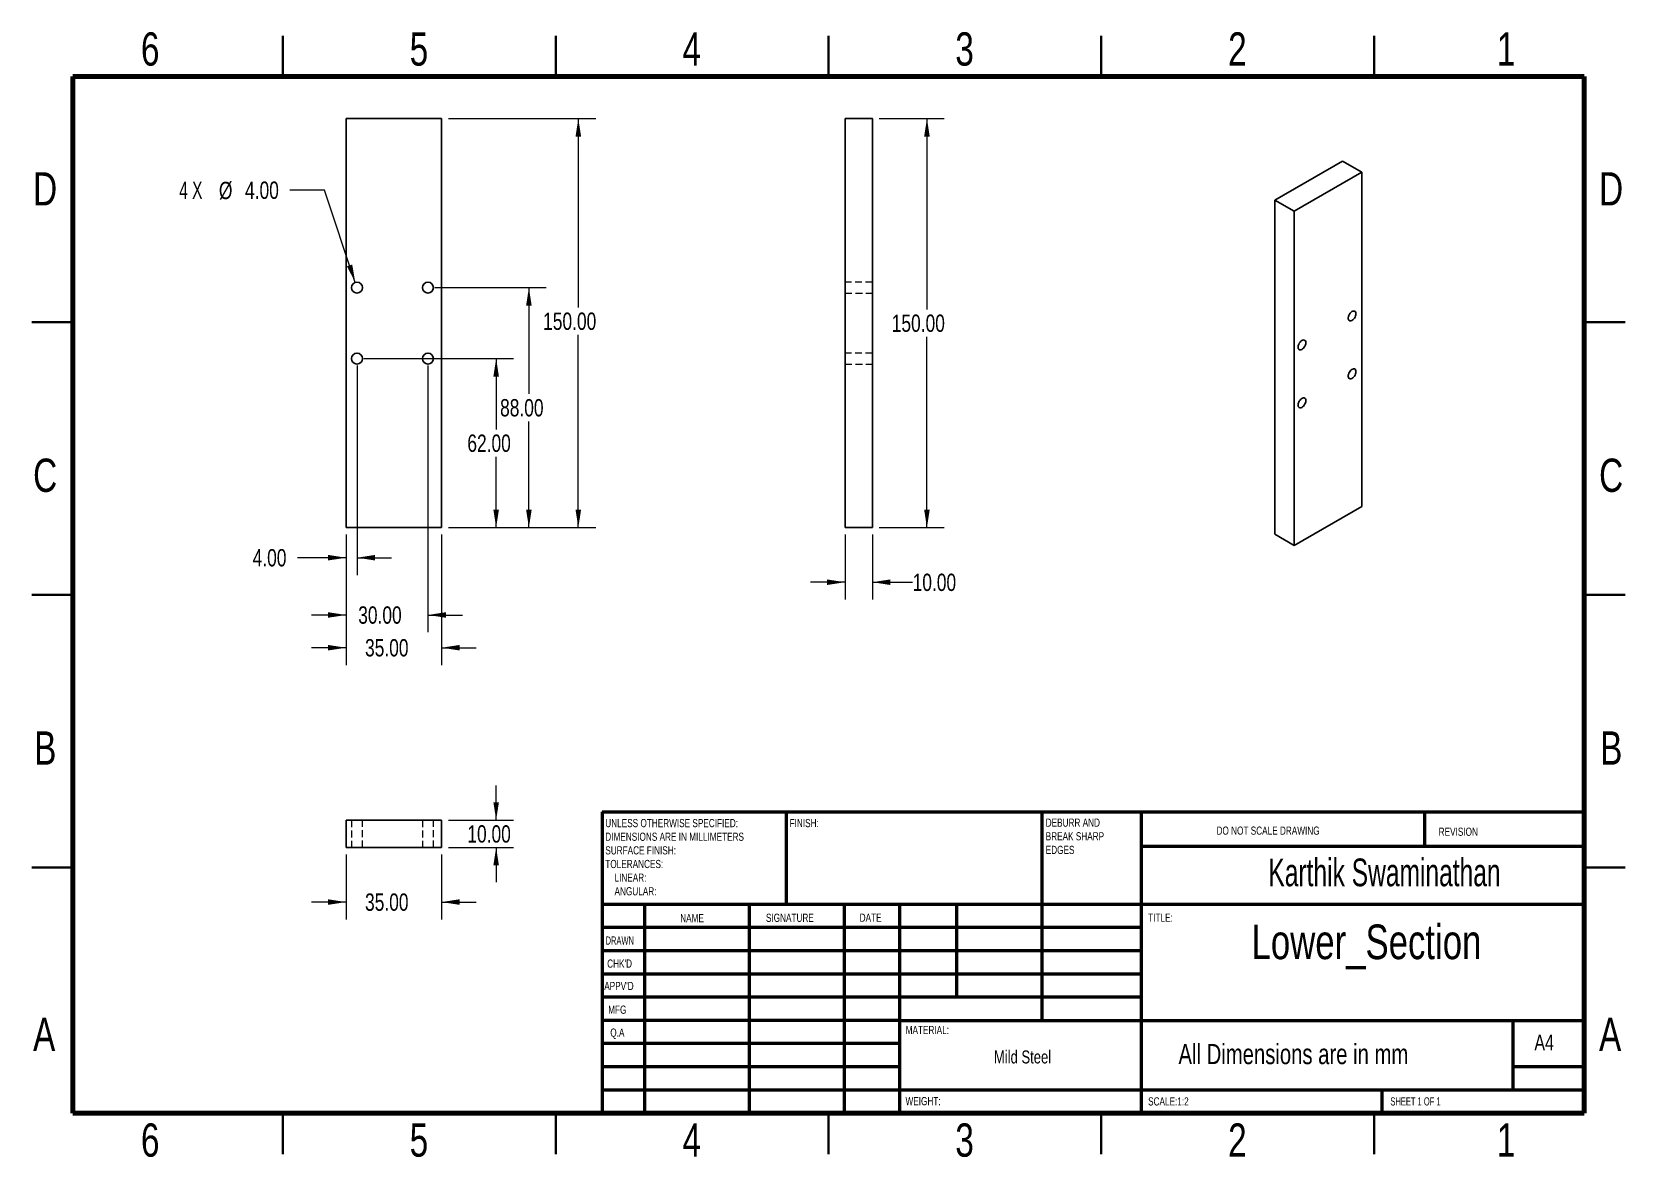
# Model space of a CAD drawing. Header units: millimetres. Extents: x 2 to 294, y 2 to 208.
import ezdxf

# ---------------------------------------------------------------- set-up
doc = ezdxf.new("R2010")
doc.units = ezdxf.units.MM
doc.linetypes.add('HIDDEN', pattern=[1.905, 1.27, -0.635])
doc.styles.add('SLDTEXTSTYLE0', font='TXT', dxfattribs={"width": 0.75})
doc.styles.add('SLDTEXTSTYLE1', font='TXT', dxfattribs={"width": 0.686449})
doc.styles.add('SLDTEXTSTYLE2', font='TXT', dxfattribs={"width": 0.6875})
doc.styles.add('SLDTEXTSTYLE3', font='TXT', dxfattribs={"width": 0.663})
doc.styles.add('SLDTEXTSTYLE4', font='TXT', dxfattribs={"width": 0.666667})
doc.dimstyles.new('SLDDIMSTYLE0', dxfattribs={"dimtxt": 3.175, "dimasz": 3.302, "dimexe": 0, "dimexo": 0.0625, "dimgap": 0.79375, "dimtad": 0, "dimtih": 1, "dimtoh": 1, "dimlfac": 2, "dimrnd": 1e-09, "dimzin": 4, "dimdsep": 46, "dimtxsty": 'SLDTEXTSTYLE0', "dimsah": 1, "dimcen": 0.09, "dimadec": 0, "dimazin": 1, "dimtfac": 1, "dimtmove": 0, "dimatfit": 0, "dimfxl": 0, "dimfrac": 2, "dimtolj": 1, "dimtzin": 12, "dimarcsym": 0})
doc.dimstyles.new('SLDDIMSTYLE1', dxfattribs={"dimtxt": 3.175, "dimasz": 3.302, "dimexe": 0, "dimexo": 0.0625, "dimgap": 0.79375, "dimtad": 0, "dimtih": 1, "dimtoh": 1, "dimlfac": 2, "dimrnd": 1e-09, "dimzin": 4, "dimdsep": 46, "dimtxsty": 'SLDTEXTSTYLE0', "dimsah": 1, "dimcen": 0.09, "dimadec": 0, "dimazin": 1, "dimtfac": 1, "dimtofl": 0, "dimtmove": 0, "dimatfit": 3, "dimfxl": 0, "dimfrac": 2, "dimtolj": 1, "dimtzin": 12, "dimarcsym": 0})
doc.dimstyles.new('SLDDIMSTYLE2', dxfattribs={"dimtxt": 3.175, "dimasz": 3.302, "dimexe": 0, "dimexo": 0.0625, "dimgap": 0.79375, "dimtad": 0, "dimtih": 1, "dimtoh": 1, "dimlfac": 2, "dimrnd": 1e-09, "dimzin": 4, "dimdsep": 46, "dimtxsty": 'SLDTEXTSTYLE0', "dimsah": 1, "dimcen": 0, "dimadec": 0, "dimazin": 1, "dimtfac": 1, "dimtofl": 0, "dimtmove": 0, "dimatfit": 3, "dimfxl": 0, "dimfrac": 2, "dimtolj": 1, "dimtzin": 12, "dimarcsym": 0})

# ---------------------------------------------------------------- blocks, each defined once
blk = doc.blocks.new('SW_NOTE_0')
at = {"color": 0, "linetype": 'Continuous', "lineweight": 0, "char_height": 1.5, "attachment_point": 1, "style": 'SLDTEXTSTYLE0'}
for s, insert in [('UNLESS OTHERWISE SPECIFIED:', (0, 1.93)), ('DIMENSIONS ARE IN MILLIMETERS', (0, -0.57)), ('TOLERANCES:', (0, -5.57)), ('SURFACE FINISH:', (0, -3.07)), ('LINEAR:', (1.69, -8.07)), ('ANGULAR:', (1.69, -10.57))]:
    blk.add_mtext(s, dxfattribs=dict(at, insert=insert))
blk = doc.blocks.new('SW_NOTE_0_1')
at = {"color": 0, "linetype": 'Continuous', "lineweight": 0, "char_height": 1.5, "attachment_point": 1, "style": 'SLDTEXTSTYLE0'}
for s, insert in [('DEBURR AND', (0, 1.93)), ('BREAK SHARP', (0, -0.57)), ('EDGES', (0, -3.07))]:
    blk.add_mtext(s, dxfattribs=dict(at, insert=insert))
blk = doc.blocks.new('_D')
at = {"color": 7, "linetype": 'Continuous', "lineweight": 0}
for p, q in [((62.09, 147.05), (62.09, 108.64)), ((60.09, 116.05), (60.09, 108.64)), ((60.09, 111.81), (51.17, 111.81)), ((62.09, 111.81), (68.44, 111.81))]:
    blk.add_line(p, q, dxfattribs=at)
at = {"color": 7, "linetype": 'Continuous', "lineweight": 18}
for points in [[(60.09, 111.81), (56.78, 112.32), (56.78, 111.31)], [(62.09, 111.81), (65.39, 111.31), (65.39, 112.32)]]:
    blk.add_solid(points, dxfattribs=at)
at = {"color": 7, "linetype": 'Continuous', "lineweight": 18, "insert": (42.96, 113.39), "char_height": 3.175, "attachment_point": 1, "style": 'SLDTEXTSTYLE0'}
blk.add_mtext('4.00', dxfattribs=at)
blk = doc.blocks.new('_D_1')
at = {"color": 7, "linetype": 'Continuous', "lineweight": 0}
for p, q in [((75.09, 147.05), (75.09, 98.14)), ((60.09, 116.05), (60.09, 98.14)), ((60.09, 101.31), (53.74, 101.31)), ((75.09, 101.31), (81.44, 101.31))]:
    blk.add_line(p, q, dxfattribs=at)
at = {"color": 7, "linetype": 'Continuous', "lineweight": 18}
for points in [[(60.09, 101.31), (56.78, 101.82), (56.78, 100.81)], [(75.09, 101.31), (78.39, 100.81), (78.39, 101.82)]]:
    blk.add_solid(points, dxfattribs=at)
at = {"color": 7, "linetype": 'Continuous', "lineweight": 18, "insert": (62.31, 102.89), "char_height": 3.175, "attachment_point": 1, "style": 'SLDTEXTSTYLE0'}
blk.add_mtext('30.00', dxfattribs=at)
blk = doc.blocks.new('_D_2')
at = {"color": 7, "linetype": 'Continuous', "lineweight": 0}
for p, q in [((60.09, 116.05), (60.09, 92.14)), ((77.59, 116.05), (77.59, 92.14)), ((60.09, 95.31), (53.74, 95.31)), ((77.59, 95.31), (83.94, 95.31))]:
    blk.add_line(p, q, dxfattribs=at)
at = {"color": 7, "linetype": 'Continuous', "lineweight": 18}
for points in [[(60.09, 95.31), (56.78, 95.82), (56.78, 94.81)], [(77.59, 95.31), (80.89, 94.81), (80.89, 95.82)]]:
    blk.add_solid(points, dxfattribs=at)
at = {"color": 7, "linetype": 'Continuous', "lineweight": 18, "insert": (63.56, 96.89), "char_height": 3.175, "attachment_point": 1, "style": 'SLDTEXTSTYLE0'}
blk.add_mtext('35.00', dxfattribs=at)
blk = doc.blocks.new('_D_3')
at = {"color": 7, "linetype": 'Continuous', "lineweight": 0}
for p, q in [((63.36, 148.32), (90.77, 148.32)), ((87.59, 148.32), (87.59, 135.34)), ((87.59, 117.32), (87.59, 130.3)), ((78.86, 117.32), (90.77, 117.32))]:
    blk.add_line(p, q, dxfattribs=at)
at = {"color": 7, "linetype": 'Continuous', "lineweight": 18}
for points in [[(87.59, 148.32), (87.08, 145.02), (88.1, 145.02)], [(87.59, 117.32), (88.1, 120.62), (87.08, 120.62)]]:
    blk.add_solid(points, dxfattribs=at)
at = {"color": 7, "linetype": 'Continuous', "lineweight": 18, "insert": (82.31, 134.39), "char_height": 3.175, "attachment_point": 1, "style": 'SLDTEXTSTYLE0'}
blk.add_mtext('62.00', dxfattribs=at)
blk = doc.blocks.new('_D_4')
at = {"color": 7, "linetype": 'Continuous', "lineweight": 0}
for p, q in [((76.36, 161.32), (96.77, 161.32)), ((93.59, 161.32), (93.59, 141.84)), ((93.59, 117.32), (93.59, 136.8)), ((78.86, 117.32), (96.77, 117.32))]:
    blk.add_line(p, q, dxfattribs=at)
at = {"color": 7, "linetype": 'Continuous', "lineweight": 18}
for points in [[(93.59, 161.32), (93.08, 158.02), (94.1, 158.02)], [(93.59, 117.32), (94.1, 120.62), (93.08, 120.62)]]:
    blk.add_solid(points, dxfattribs=at)
at = {"color": 7, "linetype": 'Continuous', "lineweight": 18, "insert": (88.31, 140.89), "char_height": 3.175, "attachment_point": 1, "style": 'SLDTEXTSTYLE0'}
blk.add_mtext('88.00', dxfattribs=at)
blk = doc.blocks.new('_D_5')
at = {"color": 7, "linetype": 'Continuous', "lineweight": 0}
for p, q in [((78.86, 192.32), (105.83, 192.32)), ((102.65, 192.32), (102.65, 157.7)), ((102.65, 117.32), (102.65, 152.66)), ((78.86, 117.32), (105.83, 117.32))]:
    blk.add_line(p, q, dxfattribs=at)
at = {"color": 7, "linetype": 'Continuous', "lineweight": 18}
for points in [[(102.65, 192.32), (102.14, 189.02), (103.16, 189.02)], [(102.65, 117.32), (103.16, 120.62), (102.14, 120.62)]]:
    blk.add_solid(points, dxfattribs=at)
at = {"color": 7, "linetype": 'Continuous', "lineweight": 18, "insert": (96.2, 156.75), "char_height": 3.175, "attachment_point": 1, "style": 'SLDTEXTSTYLE0'}
blk.add_mtext('150.00', dxfattribs=at)
blk = doc.blocks.new('_D_6')
at = {"color": 7, "linetype": 'Continuous', "lineweight": 0}
for p, q in [((56.13, 179.18), (49.78, 179.18)), ((61.77, 162.27), (56.13, 179.18))]:
    blk.add_line(p, q, dxfattribs=at)
at = {"color": 7, "linetype": 'Continuous', "lineweight": 18}
blk.add_solid([(61.77, 162.27), (61.21, 165.56), (60.24, 165.24)], dxfattribs=at)
at = {"color": 7, "linetype": 'Continuous', "lineweight": 18, "char_height": 3.175, "attachment_point": 1}
for s, insert, style in [('4 X', (29.51, 180.77), 'SLDTEXTSTYLE4'), ('%%c', (36.78, 180.72), 'SLDTEXTSTYLE0'), ('4.00', (41.57, 180.77), 'SLDTEXTSTYLE0')]:
    blk.add_mtext(s, dxfattribs=dict(at, insert=insert, style=style))
blk = doc.blocks.new('_D_7')
at = {"color": 7, "linetype": 'Continuous', "lineweight": 0}
for p, q in [((60.09, 57.43), (60.09, 45.52)), ((77.59, 57.43), (77.59, 45.52)), ((60.09, 48.69), (53.74, 48.69)), ((77.59, 48.69), (83.94, 48.69))]:
    blk.add_line(p, q, dxfattribs=at)
at = {"color": 7, "linetype": 'Continuous', "lineweight": 18}
for points in [[(60.09, 48.69), (56.78, 49.2), (56.78, 48.18)], [(77.59, 48.69), (80.89, 48.18), (80.89, 49.2)]]:
    blk.add_solid(points, dxfattribs=at)
at = {"color": 7, "linetype": 'Continuous', "lineweight": 18, "insert": (63.56, 50.26), "char_height": 3.175, "attachment_point": 1, "style": 'SLDTEXTSTYLE0'}
blk.add_mtext('35.00', dxfattribs=at)
blk = doc.blocks.new('_D_8')
at = {"color": 7, "linetype": 'Continuous', "lineweight": 0}
for p, q in [((87.59, 63.7), (87.59, 70.05)), ((78.86, 63.7), (90.77, 63.7)), ((78.86, 58.7), (90.77, 58.7)), ((87.59, 58.7), (87.59, 52.35))]:
    blk.add_line(p, q, dxfattribs=at)
at = {"color": 7, "linetype": 'Continuous', "lineweight": 18}
for points in [[(87.59, 63.7), (88.1, 67), (87.08, 67)], [(87.59, 58.7), (87.08, 55.4), (88.1, 55.4)]]:
    blk.add_solid(points, dxfattribs=at)
at = {"color": 7, "linetype": 'Continuous', "lineweight": 18, "insert": (82.31, 62.77), "char_height": 3.175, "attachment_point": 1, "style": 'SLDTEXTSTYLE0'}
blk.add_mtext('10.00', dxfattribs=at)
blk = doc.blocks.new('_D_9')
at = {"color": 7, "linetype": 'Continuous', "lineweight": 0}
for p, q in [((151.54, 116.05), (151.54, 104.14)), ((156.54, 116.05), (156.54, 104.14)), ((151.54, 107.32), (145.19, 107.32)), ((156.54, 107.32), (163.92, 107.32))]:
    blk.add_line(p, q, dxfattribs=at)
at = {"color": 7, "linetype": 'Continuous', "lineweight": 18}
for points in [[(151.54, 107.32), (148.23, 107.83), (148.23, 106.81)], [(156.54, 107.32), (159.84, 106.81), (159.84, 107.83)]]:
    blk.add_solid(points, dxfattribs=at)
at = {"color": 7, "linetype": 'Continuous', "lineweight": 18, "insert": (163.92, 108.89), "char_height": 3.175, "attachment_point": 1, "style": 'SLDTEXTSTYLE0'}
blk.add_mtext('10.00', dxfattribs=at)
blk = doc.blocks.new('_D_10')
at = {"color": 7, "linetype": 'Continuous', "lineweight": 0}
for p, q in [((157.81, 192.32), (169.72, 192.32)), ((166.54, 192.32), (166.54, 157.34)), ((166.54, 117.32), (166.54, 152.3)), ((157.81, 117.32), (169.72, 117.32))]:
    blk.add_line(p, q, dxfattribs=at)
at = {"color": 7, "linetype": 'Continuous', "lineweight": 18}
for points in [[(166.54, 192.32), (166.03, 189.02), (167.05, 189.02)], [(166.54, 117.32), (167.05, 120.62), (166.03, 120.62)]]:
    blk.add_solid(points, dxfattribs=at)
at = {"color": 7, "linetype": 'Continuous', "lineweight": 18, "insert": (160.09, 156.39), "char_height": 3.175, "attachment_point": 1, "style": 'SLDTEXTSTYLE0'}
blk.add_mtext('150.00', dxfattribs=at)

msp = doc.modelspace()

# ---------------------------------------------------------------- linework, layer by layer
at = {"color": 7, "linetype": 'Continuous', "lineweight": 35}
for p, q in [((48.5, 200), (48.5, 207.5)), ((98.5, 200), (98.5, 207.5)), ((148.5, 207.5), (148.5, 200)), ((148.5, 200), (148.5, 207.5)), ((198.5, 200), (198.5, 207.5)), ((248.5, 200), (248.5, 207.5)), ((10, 155), (2.5, 155)), ((287, 155), (294.5, 155)), ((2.5, 105), (10, 105)), ((10, 105), (2.5, 105)), ((294.5, 105), (287, 105)), ((287, 105), (294.5, 105)), ((10, 55), (2.5, 55)), ((287, 55), (294.5, 55)), ((48.5, 10), (48.5, 2.5)), ((98.5, 10), (98.5, 2.5)), ((148.5, 2.5), (148.5, 10)), ((148.5, 10), (148.5, 2.5)), ((198.5, 10), (198.5, 2.5)), ((248.5, 10), (248.5, 2.5))]:
    msp.add_line(p, q, dxfattribs=at)
at = {"color": 7, "linetype": 'Continuous', "lineweight": 70}
for p, q in [((10, 10), (10, 200)), ((10, 200), (287, 200)), ((287, 200), (287, 10)), ((287, 10), (10, 10))]:
    msp.add_line(p, q, dxfattribs=at)
at = {"color": 7, "linetype": 'Continuous', "lineweight": 25}
for p, q in [((77.5869, 192.3196), (60.0869, 192.3196)), ((60.0869, 192.3196), (60.0869, 117.3196)), ((77.5869, 117.3196), (77.5869, 192.3196)), ((151.5355, 117.3196), (151.5355, 192.3196)), ((151.5355, 192.3196), (156.5355, 192.3196)), ((156.5355, 117.3196), (156.5355, 192.3196)), ((242.6909, 184.4966), (230.3165, 177.3531)), ((246.2264, 182.4556), (242.6909, 184.4966)), ((246.2264, 182.4556), (233.852, 175.312)), ((246.2264, 121.215), (246.2264, 182.4556)), ((233.852, 175.312), (230.3165, 177.3531)), ((230.3165, 177.3531), (230.3165, 116.1125)), ((233.852, 175.312), (233.852, 114.0715)), ((233.852, 114.0715), (246.2264, 121.215)), ((60.0869, 117.3196), (77.5869, 117.3196)), ((151.5355, 117.3196), (156.5355, 117.3196)), ((233.852, 114.0715), (230.3165, 116.1125)), ((60.0869, 63.6973), (77.5869, 63.6973)), ((60.0869, 63.6973), (60.0869, 58.6973)), ((77.5869, 63.6973), (77.5869, 58.6973)), ((60.0869, 58.6973), (77.5869, 58.6973))]:
    msp.add_line(p, q, dxfattribs=at)
at = {"color": 7, "linetype": 'HIDDEN', "lineweight": 18}
for p, q in [((156.5355, 162.3196), (151.5355, 162.3196)), ((151.5355, 160.3196), (156.5355, 160.3196)), ((156.5355, 149.3196), (151.5355, 149.3196)), ((151.5355, 147.3196), (156.5355, 147.3196)), ((61.0869, 63.6973), (61.0869, 58.6973)), ((63.0869, 58.6973), (63.0869, 63.6973)), ((74.0869, 63.6973), (74.0869, 58.6973)), ((76.0869, 58.6973), (76.0869, 63.6973))]:
    msp.add_line(p, q, dxfattribs=at)
at = {"color": 7, "linetype": 'Continuous', "lineweight": 50}
for p, q in [((107, 65.25), (287, 65.25)), ((107, 65.25), (107, 10)), ((140.8, 48.25), (140.8, 65.25)), ((187.6, 65.25), (187.6, 27)), ((205.8, 65.25), (205.8, 10)), ((257.8, 58.875), (257.8, 65.25)), ((287, 58.875), (205.8, 58.875)), ((287, 48.25), (107, 48.25)), ((114.8, 48.25), (114.8, 10)), ((133.991, 48.25), (133.991, 10)), ((151.3989, 48.25), (151.3989, 10)), ((161.6, 10), (161.6, 48.25)), ((172, 31.25), (172, 48.25)), ((205.8, 44), (107, 44)), ((205.8, 39.75), (107, 39.75)), ((205.8, 35.5), (107, 35.5)), ((205.8, 31.25), (107, 31.25)), ((161.6, 27), (107, 27)), ((161.6, 27), (287, 27)), ((274, 14.25), (274, 27)), ((161.6, 22.7499), (107, 22.7499)), ((161.6, 18.5), (107, 18.5)), ((287, 18.5), (274, 18.5)), ((107, 14.25), (287, 14.25)), ((250, 10), (250, 14.25))]:
    msp.add_line(p, q, dxfattribs=at)
at = {"color": 7, "linetype": 'Continuous', "lineweight": 25, "flags": 128}
for points in [[(245.1658, 156.5305), (245.1467, 156.7078), (245.0905, 156.8536), (245.0003, 156.9599), (244.8809, 157.0211), (244.7387, 157.0338), (244.5814, 156.9973), (244.4175, 156.9137), (244.2558, 156.7875), (244.1051, 156.6254), (243.9734, 156.4361), (243.8679, 156.23), (243.7942, 156.018), (243.7563, 155.8117), (243.7563, 155.6221), (243.7942, 155.4595), (243.8679, 155.3326), (243.9734, 155.2483), (244.1051, 155.2111), (244.2558, 155.223), (244.4175, 155.2834), (244.5814, 155.3891), (244.7387, 155.5342), (244.8809, 155.7111), (245.0003, 155.9102), (245.0905, 156.1206), (245.1467, 156.3312), (245.1658, 156.5305)], [(235.9734, 151.2239), (235.9543, 151.4012), (235.8982, 151.5469), (235.8079, 151.6532), (235.6885, 151.7144), (235.5463, 151.7271), (235.389, 151.6907), (235.2251, 151.6071), (235.0635, 151.4808), (234.9127, 151.3187), (234.781, 151.1295), (234.6755, 150.9233), (234.6018, 150.7114), (234.5639, 150.505), (234.5639, 150.3154), (234.6018, 150.1528), (234.6755, 150.0259), (234.781, 149.9416), (234.9127, 149.9044), (235.0635, 149.9164), (235.2251, 149.9768), (235.389, 150.0824), (235.5463, 150.2276), (235.6885, 150.4045), (235.8079, 150.6035), (235.8982, 150.814), (235.9543, 151.0246), (235.9734, 151.2239)], [(245.1658, 145.9155), (245.1467, 146.0928), (245.0905, 146.2385), (245.0003, 146.3449), (244.8809, 146.406), (244.7387, 146.4187), (244.5814, 146.3823), (244.4175, 146.2987), (244.2558, 146.1725), (244.1051, 146.0103), (243.9734, 145.8211), (243.8679, 145.6149), (243.7942, 145.403), (243.7563, 145.1966), (243.7563, 145.0071), (243.7942, 144.8444), (243.8679, 144.7175), (243.9734, 144.6332), (244.1051, 144.596), (244.2558, 144.608), (244.4175, 144.6684), (244.5814, 144.774), (244.7387, 144.9192), (244.8809, 145.0961), (245.0003, 145.2951), (245.0905, 145.5056), (245.1467, 145.7162), (245.1658, 145.9155)], [(235.9734, 140.6088), (235.9543, 140.7862), (235.8982, 140.9319), (235.8079, 141.0382), (235.6885, 141.0994), (235.5463, 141.1121), (235.389, 141.0757), (235.2251, 140.9921), (235.0635, 140.8658), (234.9127, 140.7037), (234.781, 140.5144), (234.6755, 140.3083), (234.6018, 140.0963), (234.5639, 139.89), (234.5639, 139.7004), (234.6018, 139.5378), (234.6755, 139.4109), (234.781, 139.3266), (234.9127, 139.2894), (235.0635, 139.3013), (235.2251, 139.3617), (235.389, 139.4674), (235.5463, 139.6126), (235.6885, 139.7894), (235.8079, 139.9885), (235.8982, 140.199), (235.9543, 140.4095), (235.9734, 140.6088)]]:
    msp.add_lwpolyline(points, dxfattribs=at)
at = {"color": 7, "linetype": 'Continuous', "lineweight": 25}
for centre in [(62.0869, 161.3196), (75.0869, 161.3196), (62.0869, 148.3196), (75.0869, 148.3196)]:
    msp.add_circle(centre, 1, dxfattribs=at)

# ---------------------------------------------------------------- block references
at = {"color": 7, "linetype": 'Continuous', "lineweight": 0}
for name, p in [('SW_NOTE_0', (107.5937, 61.9874)), ('SW_NOTE_0_1', (188.3092, 62.0695))]:
    msp.add_blockref(name, p, dxfattribs=at)

# ---------------------------------------------------------------- texts
for s, insert, char_height, attachment_point, style in [('6', (24.1886, 208.1137), 6.096, 2, 'SLDTEXTSTYLE0'), ('5', (73.4386, 208.1137), 6.096, 2, 'SLDTEXTSTYLE0'), ('4', (123.4386, 208.1137), 6.096, 2, 'SLDTEXTSTYLE0'), ('3', (173.4386, 208.1137), 6.096, 2, 'SLDTEXTSTYLE0'), ('2', (223.4386, 208.1137), 6.096, 2, 'SLDTEXTSTYLE0'), ('1', (272.6886, 208.1137), 6.096, 2, 'SLDTEXTSTYLE0'), ('D', (4.9302, 182.4757), 6.096, 2, 'SLDTEXTSTYLE0'), ('D', (291.9302, 182.4757), 6.096, 2, 'SLDTEXTSTYLE0'), ('C', (4.9365, 129.9757), 6.096, 2, 'SLDTEXTSTYLE0'), ('C', (291.9365, 129.9757), 6.096, 2, 'SLDTEXTSTYLE0'), ('B', (4.9534, 79.9757), 6.096, 2, 'SLDTEXTSTYLE0'), ('B', (291.9534, 79.9757), 6.096, 2, 'SLDTEXTSTYLE0'), ('FINISH:', (141.3713, 63.9193), 1.5, 1, 'SLDTEXTSTYLE0'), ('DO NOT SCALE DRAWING', (219.6146, 62.533), 1.5, 1, 'SLDTEXTSTYLE0'), ('REVISION', (260.3276, 62.3349), 1.5, 1, 'SLDTEXTSTYLE0'), ('Karthik Swaminathan', (250.3972, 56.6686), 5.08, 2, 'SLDTEXTSTYLE3'), ('NAME', (121.3222, 46.5015), 1.5, 1, 'SLDTEXTSTYLE0'), ('SIGNATURE', (137.0336, 46.5618), 1.5, 1, 'SLDTEXTSTYLE0'), ('DATE', (154.2147, 46.5762), 1.5, 1, 'SLDTEXTSTYLE0'), ('TITLE:', (207.0902, 46.5762), 1.5, 1, 'SLDTEXTSTYLE0'), ('Lower_Section', (247.0943, 44.5717), 6.35, 2, 'SLDTEXTSTYLE0'), ('DRAWN', (107.6434, 42.3848), 1.5, 1, 'SLDTEXTSTYLE1'), ("CHK'D", (107.9392, 38.1619), 1.5, 1, 'SLDTEXTSTYLE0'), ("APPV'D", (107.4017, 34.0659), 1.5, 1, 'SLDTEXTSTYLE0'), ('MFG', (108.124, 29.7158), 1.5, 1, 'SLDTEXTSTYLE0'), ('A', (4.7566, 27.4757), 6.096, 2, 'SLDTEXTSTYLE0'), ('A', (291.7566, 27.4757), 6.096, 2, 'SLDTEXTSTYLE0'), ('Q.A', (108.509, 25.5047), 1.5, 1, 'SLDTEXTSTYLE0'), ('MATERIAL:', (162.6459, 25.9861), 1.5, 1, 'SLDTEXTSTYLE0'), ('A4', (277.8712, 24.4064), 2.91042, 1, 'SLDTEXTSTYLE0'), ('Mild Steel', (184.0624, 21.4856), 2.38125, 2, 'SLDTEXTSTYLE0'), ('All Dimensions are in mm', (212.6419, 22.6783), 3.704167, 1, 'SLDTEXTSTYLE0'), ('WEIGHT:', (162.6178, 12.9493), 1.4986, 1, 'SLDTEXTSTYLE0'), ('SCALE:1:2', (207.074, 12.9001), 1.5, 1, 'SLDTEXTSTYLE0'), ('SHEET 1 OF 1', (251.4783, 12.9001), 1.5, 1, 'SLDTEXTSTYLE2'), ('6', (24.1886, 8.1137), 6.096, 2, 'SLDTEXTSTYLE0'), ('5', (73.4386, 8.1137), 6.096, 2, 'SLDTEXTSTYLE0'), ('4', (123.4386, 8.1137), 6.096, 2, 'SLDTEXTSTYLE0'), ('3', (173.4386, 8.1137), 6.096, 2, 'SLDTEXTSTYLE0'), ('2', (223.4386, 8.1137), 6.096, 2, 'SLDTEXTSTYLE0'), ('1', (272.6886, 8.1137), 6.096, 2, 'SLDTEXTSTYLE0')]:
    msp.add_mtext(s, dxfattribs=dict(at, insert=insert, char_height=char_height, attachment_point=attachment_point, style=style))

# ---------------------------------------------------------------- dimensions: what is measured, and where the dimension line sits
at = {"color": 7, "linetype": 'Continuous', "lineweight": 18}
for base, p1, p2, dimstyle, picture, middle in [((102.6513, 192.3196), (77.5869, 117.3196), (77.5869, 192.3196), 'SLDDIMSTYLE1', '_D_5', (102.6513, 155.1795)), ((166.5405, 192.3196), (156.5355, 117.3196), (156.5355, 192.3196), 'SLDDIMSTYLE1', '_D_10', (166.5405, 154.8196)), ((93.5919, 161.3196), (77.5869, 117.3196), (75.0869, 161.3196), 'SLDDIMSTYLE1', '_D_4', (93.5919, 139.3196)), ((87.5919, 148.3196), (77.5869, 117.3196), (62.0869, 148.3196), 'SLDDIMSTYLE1', '_D_3', (87.5919, 132.8196)), ((87.5919, 63.6973), (77.5869, 58.6973), (77.5869, 63.6973), 'SLDDIMSTYLE0', '_D_8', (87.5919, 61.1973))]:
    dim = msp.add_linear_dim(base=base, p1=p1, p2=p2, angle=90, dimstyle=dimstyle, dxfattribs=at)
    dim.commit()
    dim.dimension.update_dxf_attribs({"geometry": picture, "text_midpoint": middle, "dimtype": 160})
dim = msp.add_diameter_dim_2p(p1=(62.4033, 160.3709), p2=(61.7704, 162.2682), text='4 X <>', dimstyle='SLDDIMSTYLE2', dxfattribs=at)
dim.commit()
dim.dimension.update_dxf_attribs({"geometry": '_D_6', "text_midpoint": (39.6417, 179.1839), "dimtype": 163})
for base, p1, p2, picture, middle in [((62.0869, 111.8137), (60.0869, 117.3196), (62.0869, 148.3196), '_D', (47.0611, 111.8137)), ((75.0869, 101.3146), (60.0869, 117.3196), (75.0869, 148.3196), '_D_1', (67.5869, 101.3146)), ((77.5869, 95.3146), (60.0869, 117.3196), (77.5869, 117.3196), '_D_2', (68.8369, 95.3146)), ((156.5355, 107.3196), (151.5355, 117.3196), (156.5355, 117.3196), '_D_9', (169.198, 107.3196)), ((77.5869, 48.6923), (60.0869, 58.6973), (77.5869, 58.6973), '_D_7', (68.8369, 48.6923))]:
    dim = msp.add_linear_dim(base=base, p1=p1, p2=p2, dimstyle='SLDDIMSTYLE0', dxfattribs=at)
    dim.commit()
    dim.dimension.update_dxf_attribs({"geometry": picture, "text_midpoint": middle, "dimtype": 160})

doc.saveas('drawing.dxf')
